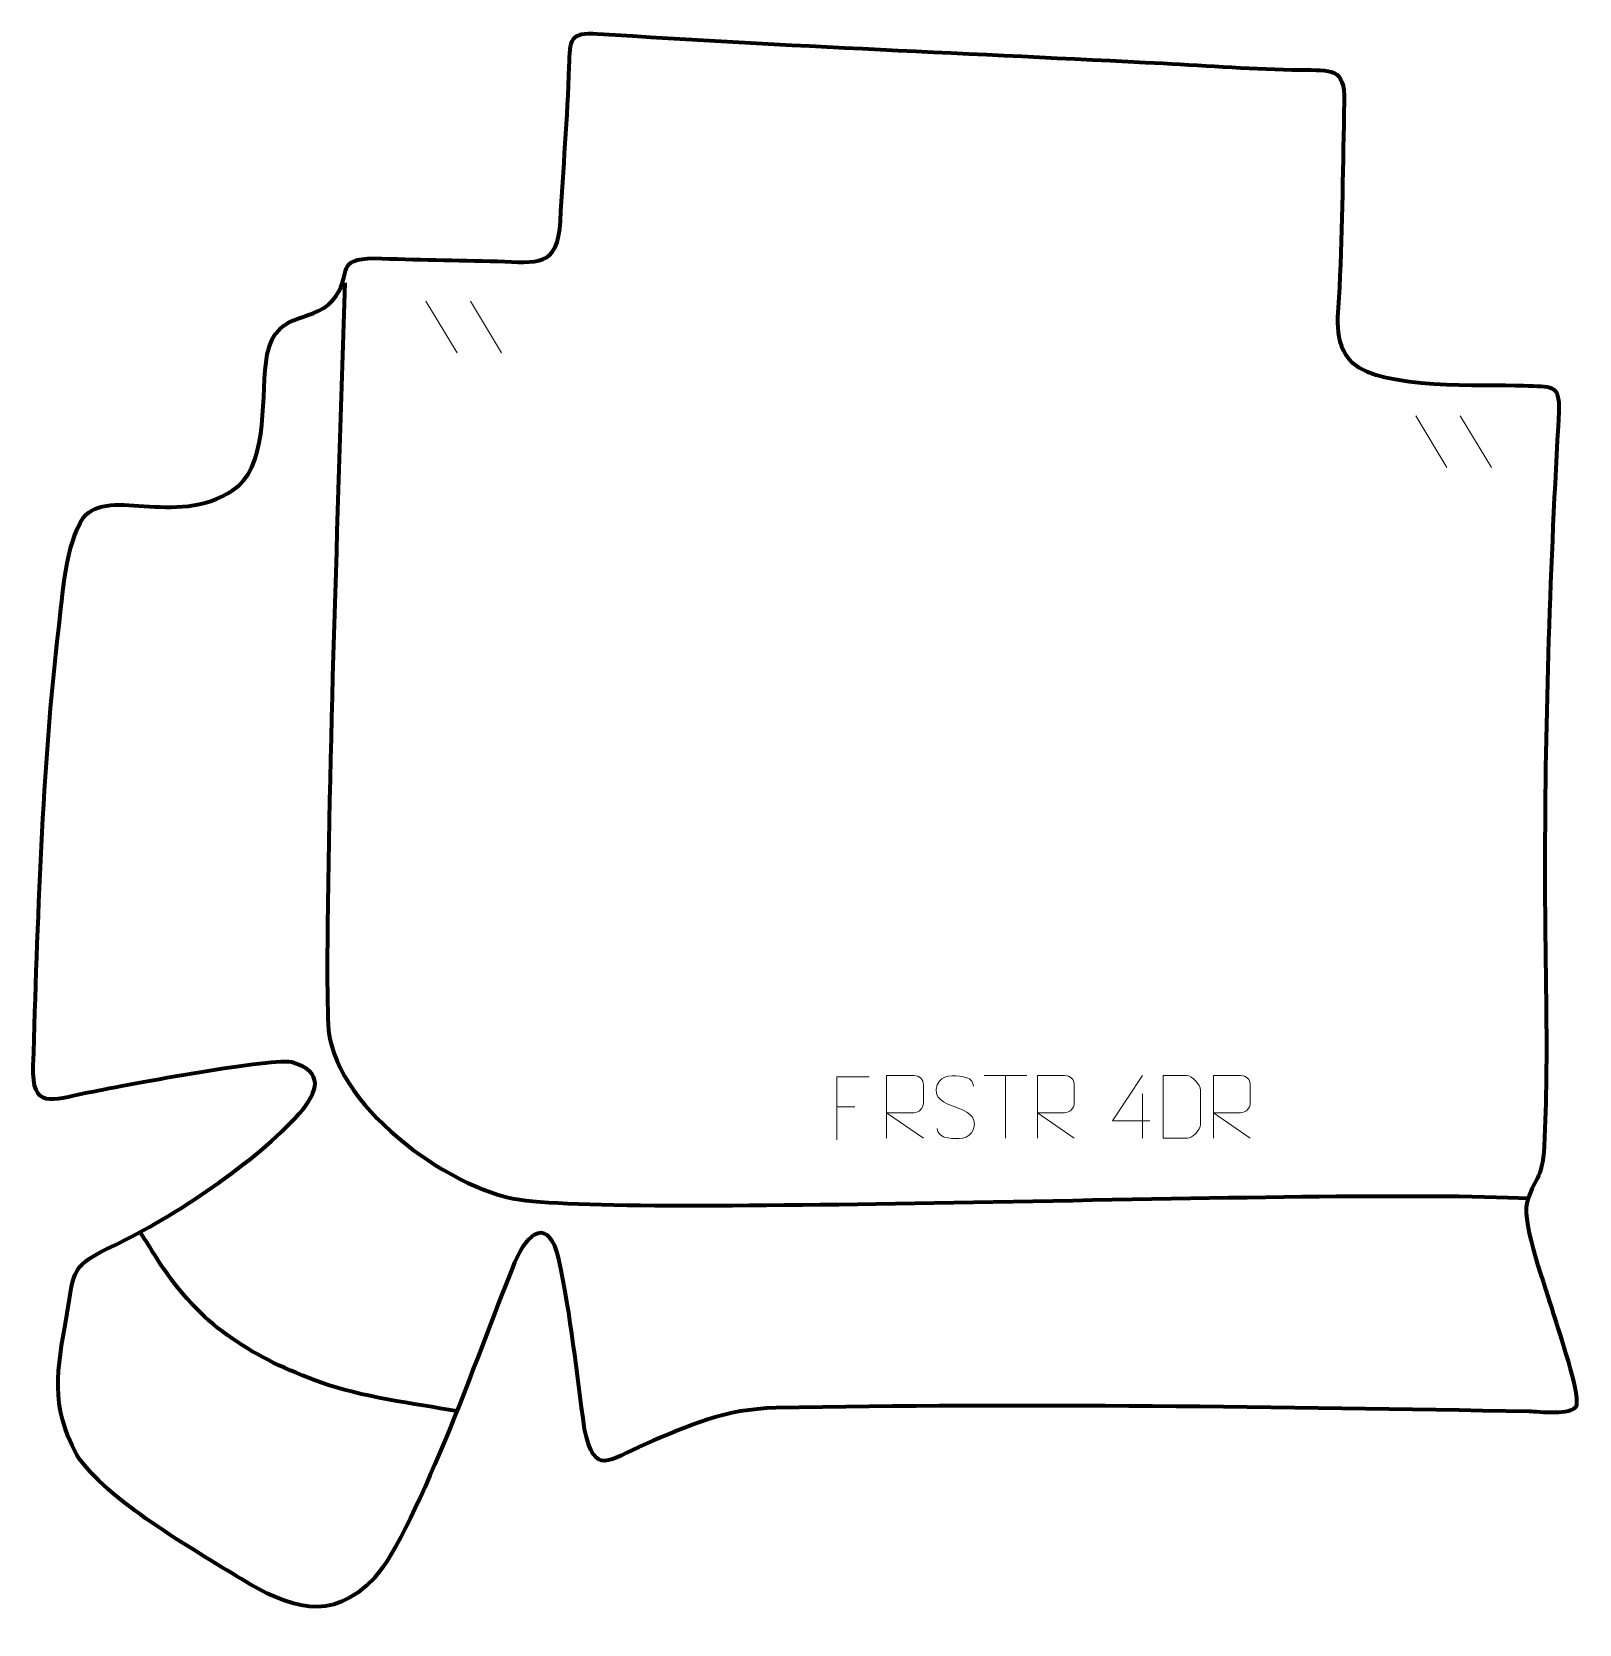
# Model space of a CAD drawing. Header units: millimetres. Extents: x -647 to -32, y 222 to 855.
import ezdxf

# ---------------------------------------------------------------- set-up
doc = ezdxf.new("R2010")
doc.units = ezdxf.units.MM
doc.header["$MEASUREMENT"] = 0
doc.layers.add('layer 1', color=7, linetype='Continuous', plot=False)
doc.layers.add('layer 2', color=7, linetype='Continuous')
doc.layers.add('layer 3', color=7, linetype='Continuous')

msp = doc.modelspace()

# ---------------------------------------------------------------- linework, layer by layer
at = {"layer": 'layer 1', "color": 250, "lineweight": 9}
for points in [[(-490.3171, 747.9763), (-490.3171, 747.9763), (-477.9528, 727.432), (-477.9528, 727.432)], [(-472.5872, 747.9763), (-472.5872, 747.9763), (-460.2229, 727.432), (-460.2229, 727.432)], [(-96.6169, 702.4679), (-96.6169, 702.4679), (-84.2526, 681.9236), (-84.2526, 681.9236)], [(-78.887, 702.4679), (-78.887, 702.4679), (-66.5227, 681.9236), (-66.5227, 681.9236)], [(-268.2618, 440.0656), (-268.2618, 440.0656), (-251.2746, 440.0656), (-251.2746, 440.0656)], [(-259.768, 415.1356), (-259.768, 415.1356), (-259.768, 440.0891), (-259.768, 440.0891)], [(-205.3015, 432.79), (-205.3015, 432.79), (-205.3015, 415.1253), (-205.3015, 415.1253)], [(-326.9364, 427.6124), (-326.9364, 427.6124), (-319.7683, 427.6124), (-319.7683, 427.6124)]]:
    msp.add_open_spline(points, degree=3, dxfattribs=at)
for points, knots in [([(-314.0624, 439.4921), (-314.0624, 439.4921), (-326.9364, 439.4921), (-326.9364, 439.4921), (-326.9364, 439.4921), (-326.9364, 439.4921), (-326.9364, 414.5385), (-326.9364, 414.5385)], [0, 0, 0, 0, 0.33333333, 0.33333333, 0.33333333, 0.33333333, 1, 1, 1, 1]), ([(-307.1003, 415.1357), (-307.1003, 415.1357), (-307.1003, 440.0892), (-307.1003, 440.0892), (-307.1003, 440.0892), (-303.5055, 440.0892), (-299.91, 440.0892), (-296.3148, 440.0892), (-296.3148, 440.0892), (-293.9895, 440.0515), (-292.4322, 438.5615), (-292.4363, 436.1951), (-292.4363, 436.1951), (-292.4367, 434.1596), (-292.4367, 431.1002), (-292.4363, 429.0642), (-292.4363, 429.0642), (-292.4428, 427.1887), (-294.2551, 425.2469), (-296.2646, 425.2278), (-296.2646, 425.2278), (-296.2646, 425.2278), (-307.1003, 425.2278), (-307.1003, 425.2278), (-307.1003, 425.2278), (-307.1003, 425.2278), (-292.4456, 415.1357), (-292.4456, 415.1357)], [0, 0, 0, 0, 0.125, 0.125, 0.125, 0.125, 0.25, 0.25, 0.25, 0.25, 0.375, 0.375, 0.375, 0.375, 0.5, 0.5, 0.5, 0.5, 0.625, 0.625, 0.625, 0.625, 0.75, 0.75, 0.75, 0.75, 1, 1, 1, 1]), ([(-279.7682, 427.6124), (-284.0165, 429.0828), (-288.9246, 430.8786), (-286.9195, 436.3989), (-286.9195, 436.3989), (-285.416, 440.5388), (-280.2024, 440.1503), (-276.5988, 439.5492), (-276.5988, 439.5492), (-273.7382, 439.072), (-272.8735, 437.8588), (-272.5629, 435.7747)], [0, 0, 0, 0, 0.25, 0.25, 0.25, 0.25, 0.5, 0.5, 0.5, 0.5, 1, 1, 1, 1]), ([(-247.1003, 415.1356), (-247.1003, 415.1356), (-247.1003, 440.0891), (-247.1003, 440.0891), (-247.1003, 440.0891), (-243.5055, 440.0891), (-239.91, 440.0891), (-236.3148, 440.0891), (-236.3148, 440.0891), (-233.9895, 440.0514), (-232.4322, 438.5614), (-232.4363, 436.195), (-232.4363, 436.195), (-232.4367, 434.1595), (-232.4367, 431.1001), (-232.4363, 429.0641), (-232.4363, 429.0641), (-232.4428, 427.1886), (-234.2551, 425.2468), (-236.2646, 425.2277), (-236.2646, 425.2277), (-236.2646, 425.2277), (-247.1003, 425.2277), (-247.1003, 425.2277), (-247.1003, 425.2277), (-247.1003, 425.2277), (-232.4456, 415.1356), (-232.4456, 415.1356)], [0, 0, 0, 0, 0.125, 0.125, 0.125, 0.125, 0.25, 0.25, 0.25, 0.25, 0.375, 0.375, 0.375, 0.375, 0.5, 0.5, 0.5, 0.5, 0.625, 0.625, 0.625, 0.625, 0.75, 0.75, 0.75, 0.75, 1, 1, 1, 1]), ([(-202.3574, 422.0289), (-202.3574, 422.0289), (-217.1791, 422.0289), (-217.1791, 422.0289), (-217.1791, 422.0289), (-217.1791, 422.0289), (-205.3015, 440.0994), (-205.3015, 440.0994)], [0, 0, 0, 0, 0.33333333, 0.33333333, 0.33333333, 0.33333333, 1, 1, 1, 1]), ([(-197.0699, 415.1506), (-194.7381, 415.151), (-189.7879, 415.127), (-187.4564, 415.1267), (-187.4564, 415.1267), (-185.5314, 415.0213), (-182.2128, 418.5629), (-182.224, 420.5802), (-182.224, 420.5802), (-182.2244, 426.3503), (-182.2244, 428.52), (-182.224, 434.2893), (-182.224, 434.2893), (-182.2283, 436.4274), (-185.6028, 440.0875), (-187.7552, 440.074), (-187.7552, 440.074), (-190.0809, 440.074), (-194.8052, 440.074), (-197.1313, 440.074), (-197.1313, 440.074), (-197.1309, 434.3271), (-197.0696, 420.8979), (-197.0699, 415.1506)], [0, 0, 0, 0, 0.14285714, 0.14285714, 0.14285714, 0.14285714, 0.28571429, 0.28571429, 0.28571429, 0.28571429, 0.42857143, 0.42857143, 0.42857143, 0.42857143, 0.57142857, 0.57142857, 0.57142857, 0.57142857, 0.71428571, 0.71428571, 0.71428571, 0.71428571, 1, 1, 1, 1]), ([(-177.1003, 415.1356), (-177.1003, 415.1356), (-177.1003, 440.0891), (-177.1003, 440.0891), (-177.1003, 440.0891), (-173.5055, 440.0891), (-169.91, 440.0891), (-166.3148, 440.0891), (-166.3148, 440.0891), (-163.9895, 440.0514), (-162.4322, 438.5614), (-162.4363, 436.195), (-162.4363, 436.195), (-162.4367, 434.1595), (-162.4367, 431.1001), (-162.4363, 429.0641), (-162.4363, 429.0641), (-162.4428, 427.1886), (-164.2551, 425.2468), (-166.2646, 425.2277), (-166.2646, 425.2277), (-166.2646, 425.2277), (-177.1003, 425.2277), (-177.1003, 425.2277), (-177.1003, 425.2277), (-177.1003, 425.2277), (-162.4456, 415.1356), (-162.4456, 415.1356)], [0, 0, 0, 0, 0.125, 0.125, 0.125, 0.125, 0.25, 0.25, 0.25, 0.25, 0.375, 0.375, 0.375, 0.375, 0.5, 0.5, 0.5, 0.5, 0.625, 0.625, 0.625, 0.625, 0.75, 0.75, 0.75, 0.75, 1, 1, 1, 1]), ([(-279.7682, 427.6123), (-275.7496, 425.9656), (-270.7201, 424.0773), (-272.5541, 418.717), (-272.5541, 418.717), (-274.0139, 414.4506), (-278.9247, 414.7073), (-282.6508, 415.262), (-282.6508, 415.262), (-285.4008, 415.6718), (-286.6217, 416.8853), (-286.9997, 418.9975)], [0, 0, 0, 0, 0.25, 0.25, 0.25, 0.25, 0.5, 0.5, 0.5, 0.5, 1, 1, 1, 1])]:
    msp.add_open_spline(points, degree=3, knots=knots, dxfattribs=at)
at = {"layer": 'layer 2', "color": 142, "lineweight": 158}
for points, knots in [([(-522.6016, 755.3248), (-525.1537, 667.5449), (-528.7201, 579.7574), (-529.5383, 491.9386), (-529.5383, 491.9386), (-529.6303, 481.4998), (-529.5893, 471.117), (-529.2484, 460.6818), (-529.2484, 460.6818), (-528.1554, 428.9597), (-481.7407, 394.9284), (-453.101, 390.7387), (-453.101, 390.7387), (-404.3215, 383.6028), (-133.1557, 395.3039), (-51.8522, 391.2859)], [0, 0, 0, 0, 0.2, 0.2, 0.2, 0.2, 0.4, 0.4, 0.4, 0.4, 0.6, 0.6, 0.6, 0.6, 1, 1, 1, 1]), ([(-478.0784, 306.5348), (-495.1558, 309.6409), (-516.1738, 312.1981), (-532.1751, 318.0262), (-532.1751, 318.0262), (-558.7497, 327.7054), (-578.6268, 339.6457), (-594.6967, 363.3771), (-594.6967, 363.3771), (-597.7699, 367.9156), (-600.6509, 372.5921), (-603.5658, 377.2351)], [0, 0, 0, 0, 0.25, 0.25, 0.25, 0.25, 0.5, 0.5, 0.5, 0.5, 1, 1, 1, 1])]:
    msp.add_open_spline(points, degree=3, knots=knots, dxfattribs=at)
at = {"layer": 'layer 3', "color": 242, "lineweight": 158}
msp.add_open_spline([(-197.0531, 842.6529), (-271.9527, 846.4912), (-347.2413, 849.4391), (-422.0204, 854.3947), (-422.0204, 854.3947), (-433.2463, 855.1386), (-432.9337, 852.0962), (-433.2853, 841.4898), (-433.2853, 841.4898), (-434.0217, 820.9964), (-435.667, 800.5156), (-436.8217, 780.0304), (-436.8217, 780.0304), (-437.8911, 761.0571), (-446.1474, 763.4876), (-461.7568, 763.8737), (-461.7568, 763.8737), (-478.1567, 764.2769), (-494.5036, 764.5458), (-510.9006, 765.1331), (-510.9006, 765.1331), (-526.3627, 764.8009), (-519.8107, 759.7019), (-526.0078, 750.2089), (-526.0078, 750.2089), (-533.82, 738.2421), (-549.5425, 745.7194), (-553.4634, 726.9252), (-553.4634, 726.9252), (-556.2109, 710.9475), (-552.5911, 685.5082), (-565.0462, 674.4282), (-565.0462, 674.4282), (-587.4079, 656.8448), (-616.2203, 674.8132), (-626.5681, 661.9629), (-626.5681, 661.9629), (-633.5427, 651.6471), (-634.8979, 630.6236), (-636.4017, 617.9404), (-636.4017, 617.9404), (-642.9604, 562.6225), (-644.7335, 500.1848), (-646.517, 443.9468), (-646.517, 443.9468), (-647.0767, 426.2944), (-639.2233, 430.2916), (-625.6886, 433.0113), (-625.6886, 433.0113), (-611.6148, 435.8076), (-554.6143, 446.7479), (-543.7962, 445.4072), (-543.7962, 445.4072), (-530.4654, 441.4962), (-533.2185, 433.7236), (-540.6835, 424.9562), (-540.6835, 424.9562), (-557.5965, 405.924), (-590.9754, 383.6142), (-614.1113, 372.6298), (-614.1113, 372.6298), (-631.7629, 364.1891), (-630.0334, 363.2093), (-633.3417, 343.851), (-633.3417, 343.851), (-636.9727, 322.8769), (-639.8228, 309.1465), (-629.2411, 289.2344), (-629.2411, 289.2344), (-617.4053, 271.2196), (-582.8334, 251.5057), (-563.8138, 239.8476), (-563.8138, 239.8476), (-545.087, 228.563), (-528.1334, 221.8755), (-510.8173, 240.2669), (-510.8173, 240.2669), (-493.7223, 259.3991), (-466.6577, 337.5276), (-455.0614, 365.6799), (-455.0614, 365.6799), (-450.0601, 377.8214), (-441.3635, 384.0355), (-437.4369, 366.9896), (-437.4369, 366.9896), (-432.5313, 344.1171), (-430.4385, 322.4687), (-427.2656, 299.4858), (-427.2656, 299.4858), (-422.9889, 280.2379), (-417.8428, 287.1087), (-403.1797, 293.4205), (-403.1797, 293.4205), (-385.0486, 301.2272), (-371.2944, 307.4366), (-351.1411, 307.854), (-351.1411, 307.854), (-252.7368, 309.7558), (-149.8993, 308.2835), (-51.5403, 306.4249), (-51.5403, 306.4249), (-47.2806, 306.3444), (-34.7419, 304.6091), (-32.737, 308.6852), (-32.737, 308.6852), (-31.6191, 315.1918), (-39.6113, 337.4614), (-41.9306, 345.4646), (-41.9306, 345.4646), (-44.7023, 354.6729), (-54.4217, 381.2387), (-52.4642, 389.3226), (-52.4642, 389.3226), (-49.5436, 399.4915), (-46.3819, 398.1274), (-45.5025, 412.037), (-45.5025, 412.037), (-43.7378, 448.381), (-45.3066, 486.1178), (-45.2832, 522.676), (-45.2832, 522.676), (-45.1768, 583.758), (-43.1821, 643.0161), (-39.7041, 703.9791), (-39.7041, 703.9791), (-39.3172, 715.49), (-42.6521, 713.9245), (-53.7546, 714.4389), (-53.7546, 714.4389), (-70.236, 715.0238), (-109.6311, 712.8769), (-121.8288, 723.545), (-121.8288, 723.545), (-130.1004, 731.6706), (-127.4113, 742.8554), (-126.9604, 753.489), (-126.9604, 753.489), (-125.9492, 777.8948), (-125.5485, 802.9573), (-125.0754, 827.4188), (-125.0754, 827.4188), (-124.8107, 841.1101), (-130.1669, 839.828), (-142.4998, 840.0065), (-142.4998, 840.0065), (-160.5442, 840.2676), (-178.9892, 841.7159), (-197.0531, 842.6529)], degree=3, knots=[0, 0, 0, 0, 0.02631579, 0.02631579, 0.02631579, 0.02631579, 0.05263158, 0.05263158, 0.05263158, 0.05263158, 0.07894737, 0.07894737, 0.07894737, 0.07894737, 0.10526316, 0.10526316, 0.10526316, 0.10526316, 0.13157895, 0.13157895, 0.13157895, 0.13157895, 0.15789474, 0.15789474, 0.15789474, 0.15789474, 0.18421053, 0.18421053, 0.18421053, 0.18421053, 0.21052632, 0.21052632, 0.21052632, 0.21052632, 0.23684211, 0.23684211, 0.23684211, 0.23684211, 0.26315789, 0.26315789, 0.26315789, 0.26315789, 0.28947368, 0.28947368, 0.28947368, 0.28947368, 0.31578947, 0.31578947, 0.31578947, 0.31578947, 0.34210526, 0.34210526, 0.34210526, 0.34210526, 0.36842105, 0.36842105, 0.36842105, 0.36842105, 0.39473684, 0.39473684, 0.39473684, 0.39473684, 0.42105263, 0.42105263, 0.42105263, 0.42105263, 0.44736842, 0.44736842, 0.44736842, 0.44736842, 0.47368421, 0.47368421, 0.47368421, 0.47368421, 0.5, 0.5, 0.5, 0.5, 0.52631579, 0.52631579, 0.52631579, 0.52631579, 0.55263158, 0.55263158, 0.55263158, 0.55263158, 0.57894737, 0.57894737, 0.57894737, 0.57894737, 0.60526316, 0.60526316, 0.60526316, 0.60526316, 0.63157895, 0.63157895, 0.63157895, 0.63157895, 0.65789474, 0.65789474, 0.65789474, 0.65789474, 0.68421053, 0.68421053, 0.68421053, 0.68421053, 0.71052632, 0.71052632, 0.71052632, 0.71052632, 0.73684211, 0.73684211, 0.73684211, 0.73684211, 0.76315789, 0.76315789, 0.76315789, 0.76315789, 0.78947368, 0.78947368, 0.78947368, 0.78947368, 0.81578947, 0.81578947, 0.81578947, 0.81578947, 0.84210526, 0.84210526, 0.84210526, 0.84210526, 0.86842105, 0.86842105, 0.86842105, 0.86842105, 0.89473684, 0.89473684, 0.89473684, 0.89473684, 0.92105263, 0.92105263, 0.92105263, 0.92105263, 0.94736842, 0.94736842, 0.94736842, 0.94736842, 1, 1, 1, 1], dxfattribs=at)

doc.saveas('drawing.dxf')
